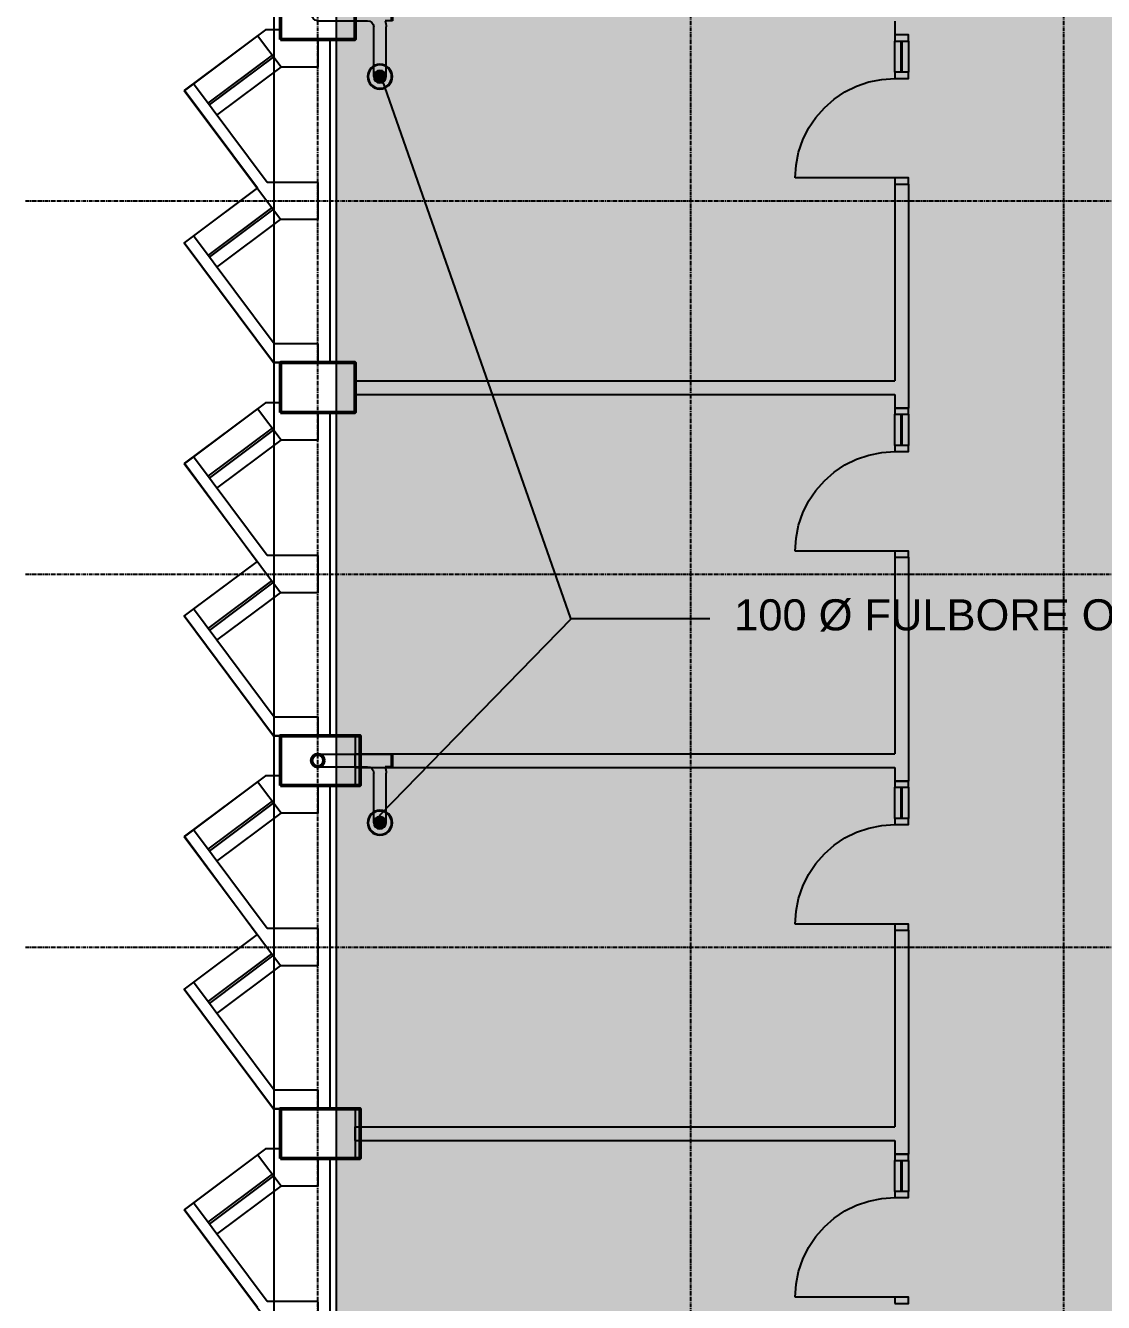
# Model space of a CAD drawing. Header units: millimetres. Extents: x -49883 to 118742, y -18440 to 67826.
# Drawn here: x -49883 to -41214, y 38418 to 48687 of the extents above; entities that cross this region are included whole.
import ezdxf

# ---------------------------------------------------------------- set-up
doc = ezdxf.new("R2010")
doc.units = ezdxf.units.MM
doc.linetypes.add('PCENTRE', pattern=[50.8, 31.75, -6.35, 6.35, -6.35])
doc.linetypes.add('PCENTRE2', pattern=[28.575, 19.05, -3.175, 3.175, -3.175])
for name, color, linetype in [('Boundaries_and_building_grids', 140, 'PCENTRE2'), ('Fourth Floor - Hatch', 1, 'Continuous'), ('Fourth Floor - Roofs', 2, 'Continuous'), ('Fourth Floor - Structural Members', 5, 'Continuous'), ('Fourth Floor - Text and Leaders', 1, 'Continuous'), ('Third Floor - Curtain Walls', 1, 'Continuous'), ('Third Floor - Doors Windows and Openings', 1, 'Continuous'), ('Third Floor - Structural Members', 5, 'Continuous'), ('Third Floor - Walls', 3, 'Continuous')]:
    doc.layers.add(name, color=color, linetype=linetype)
doc.styles.add('Arial1', font='arial.ttf')
doc.dimstyles.new('ISO-25', dxfattribs={"dimtxt": 2.5, "dimasz": 2.5, "dimexe": 1.25, "dimexo": 0.625, "dimtad": 1, "dimtxsty": 'Standard', "dimcen": 2.5, "dimadec": 0, "dimazin": 0, "dimtfac": 1, "dimtmove": 0, "dimatfit": 3, "dimfxl": 1, "dimarcsym": 0})

# ---------------------------------------------------------------- blocks, each defined once
blk = doc.blocks.new('OffSetFullbore')
at = {"layer": 'Fourth Floor - Roofs', "linetype": 'Continuous'}
h = blk.add_hatch(dxfattribs=at)
h.set_pattern_fill('lines', color=256, scale=6.25, style=0)
h.set_pattern_definition([(0, (-14818.7696, 134.024), (0, 6.25), [])])
h.paths.add_polyline_path([(-550, -500, -1), (-450, -500, -1)])
at = {"layer": 'Fourth Floor - Roofs', "linetype": 'Continuous', "lineweight": -3}
for p, q in [((-600, 50), (0, 50)), ((-600, 50), (-600, -50)), ((-590, 50), (-590, -50)), ((-600, -50), (-541, -50)), ((-550, -500), (-550, -100)), ((-450, -500), (-450, -100)), ((0, -50), (-400, -50))]:
    blk.add_line(p, q, dxfattribs=at)
at = {"layer": 'Fourth Floor - Roofs', "linetype": 'Continuous'}
for radius in [100, 93.8, 50, 50]:
    blk.add_circle((-500, -500), radius, dxfattribs=at)
at = {"layer": 'Fourth Floor - Roofs', "linetype": 'Continuous', "lineweight": -3}
for centre, radius, start, end in [((0, 0), 50, 270, 90), ((-400, -100), 150, 160.5288, 180), ((-400, -100), 50, 90, 180)]:
    blk.add_arc(centre, radius, start, end, dxfattribs=at)

msp = doc.modelspace()

# ---------------------------------------------------------------- hatches: boundary and pattern name
at = {"layer": 'Fourth Floor - Hatch', "linetype": 'Continuous'}
h = msp.add_hatch(dxfattribs=at)
h.set_pattern_fill('ANGLE', color=8, scale=45, style=0)
h.set_pattern_definition([(0, (0, 0), (0, 314.325), [228.6, -85.725]), (90, (0, 0), (-314.325, 2e-14), [228.6, -85.725])])
h.paths.add_polyline_path([(-47383, 65176), (-35683, 65176), (-35683, 42526), (-35293, 42526), (-35293, 36986), (-47383, 36986)])
h.paths.add_polyline_path([(-40363, 44491), (-38603, 44491), (-38603, 41261), (-40363, 41261)])

# ---------------------------------------------------------------- linework, layer by layer
at = {"layer": 'Boundaries_and_building_grids', "color": 140, "linetype": 'PCENTRE', "lineweight": -3}
for p, q in [((-47533, -6274), (-47533, 67826)), ((-44533, -6274), (-44533, 67826)), ((-41533, -6274), (-41533, 67826)), ((-49883, 47276), (47817, 47276)), ((-49883, 44276), (47817, 44276)), ((-49883, 41276), (47817, 41276))]:
    msp.add_line(p, q, dxfattribs=at)
at = {"layer": 'Fourth Floor - Roofs', "color": 3, "linetype": 'Continuous'}
msp.add_line((-47883, -4124, 13800), (-47883, 65676, 13800), dxfattribs=at)
at = {"layer": 'Fourth Floor - Roofs', "color": 3, "linetype": 'Continuous', "lineweight": -3}
msp.add_line((-47383, -3624, 13800), (-47383, 65176, 13800), dxfattribs=at)
at = {"layer": 'Fourth Floor - Roofs', "color": 1, "linetype": 'Continuous', "lineweight": -3, "elevation": 13800}
for points in [[(-47833, 48976), (-47833, 48653), (-47952, 48653), (-48604, 48167), (-48017, 47381), (-48608, 46939), (-47888, 45976), (-47833, 45976), (-47833, 45653), (-47952, 45653), (-48604, 45167), (-48021, 44378), (-48608, 43939), (-47888, 42976), (-47833, 42976), (-47833, 42653), (-47952, 42653), (-48604, 42167), (-48021, 41378), (-48608, 40939), (-47888, 39976), (-47833, 39976)], [(-47833, 39653), (-47952, 39653), (-48604, 39167), (-48017, 38381)]]:
    msp.add_lwpolyline(points, dxfattribs=at)
at = {"layer": 'Fourth Floor - Structural Members', "color": 8, "linetype": 'Continuous', "lineweight": 50, "elevation": 13800}
for points in [[(-47833, 48576), (-47833, 48976), (-47233, 48976), (-47233, 48576), (-47833, 48576)], [(-47833, 45576), (-47833, 45976), (-47233, 45976), (-47233, 45576), (-47833, 45576)], [(-47833, 42576), (-47833, 42976), (-47193, 42976), (-47193, 42576), (-47833, 42576)], [(-47833, 39576), (-47833, 39976), (-47193, 39976), (-47193, 39576), (-47833, 39576)]]:
    msp.add_lwpolyline(points, dxfattribs=at)
at = {"layer": 'Fourth Floor - Structural Members', "color": 8, "linetype": 'Continuous', "lineweight": 50}
msp.add_circle((-47533, 42776, 13800), 50, dxfattribs=at)
at = {"layer": 'Third Floor - Curtain Walls', "color": 3, "linetype": 'Continuous'}
for p, q in [((-47952, 48653, 10350), (-48017, 48605, 10350)), ((-47828, 48353, 10350), (-48017, 48605, 10350)), ((-47833, 48653, 10350), (-47952, 48653, 10350)), ((-47533, 48576, 10350), (-47533, 48353, 10350)), ((-47533, 48353, 10350), (-47828, 48353, 10350)), ((-48533, 48219, 10350), (-48608, 48163, 10350)), ((-47833, 47126, 10350), (-48608, 48163, 10350)), ((-47939, 47426, 10350), (-48533, 48219, 10350)), ((-47533, 47426, 10350), (-47939, 47426, 10350)), ((-47533, 47426, 10350), (-47533, 47126, 10350)), ((-47533, 47126, 10350), (-47833, 47126, 10350)), ((-48533, 46995, 10350), (-48608, 46939, 10350)), ((-47888, 45976, 10350), (-48608, 46939, 10350)), ((-47883, 46126, 10350), (-48533, 46995, 10350)), ((-47533, 46126, 10350), (-47883, 46126, 10350)), ((-47533, 46126, 10350), (-47533, 45976, 10350)), ((-47433, 45976, 10350), (-47888, 45976, 10350)), ((-47952, 45653, 10350), (-48017, 45605, 10350)), ((-47828, 45353, 10350), (-48017, 45605, 10350)), ((-47833, 45653, 10350), (-47952, 45653, 10350)), ((-47533, 45576, 10350), (-47533, 45353, 10350)), ((-47533, 45353, 10350), (-47828, 45353, 10350)), ((-48533, 45219, 10350), (-48608, 45163, 10350)), ((-47939, 44426, 10350), (-48533, 45219, 10350)), ((-47833, 44126, 10350), (-48608, 45163, 10350)), ((-47533, 44426, 10350), (-47939, 44426, 10350)), ((-47533, 44426, 10350), (-47533, 44126, 10350)), ((-47533, 44126, 10350), (-47833, 44126, 10350)), ((-48533, 43995, 10350), (-48608, 43939, 10350)), ((-47883, 43126, 10350), (-48533, 43995, 10350)), ((-47888, 42976, 10350), (-48608, 43939, 10350)), ((-47533, 43126, 10350), (-47883, 43126, 10350)), ((-47533, 43126, 10350), (-47533, 42976, 10350)), ((-47433, 42976, 10350), (-47888, 42976, 10350)), ((-47952, 42653, 10350), (-48017, 42605, 10350)), ((-47833, 42653, 10350), (-47952, 42653, 10350)), ((-47828, 42353, 10350), (-48017, 42605, 10350)), ((-47533, 42576, 10350), (-47533, 42353, 10350)), ((-47533, 42353, 10350), (-47828, 42353, 10350)), ((-48533, 42219, 10350), (-48608, 42163, 10350)), ((-47939, 41426, 10350), (-48533, 42219, 10350)), ((-47833, 41126, 10350), (-48608, 42163, 10350)), ((-47533, 41426, 10350), (-47939, 41426, 10350)), ((-47533, 41426, 10350), (-47533, 41126, 10350)), ((-47533, 41126, 10350), (-47833, 41126, 10350)), ((-48533, 40995, 10350), (-48608, 40939, 10350)), ((-47883, 40126, 10350), (-48533, 40995, 10350)), ((-47888, 39976, 10350), (-48608, 40939, 10350)), ((-47533, 40126, 10350), (-47883, 40126, 10350)), ((-47533, 40126, 10350), (-47533, 39976, 10350)), ((-47433, 39976, 10350), (-47888, 39976, 10350)), ((-47952, 39653, 10350), (-48017, 39605, 10350)), ((-47833, 39653, 10350), (-47952, 39653, 10350)), ((-47828, 39353, 10350), (-48017, 39605, 10350)), ((-47533, 39576, 10350), (-47533, 39353, 10350)), ((-47533, 39353, 10350), (-47828, 39353, 10350)), ((-48533, 39219, 10350), (-48608, 39163, 10350)), ((-47833, 38126, 10350), (-48608, 39163, 10350)), ((-47939, 38426, 10350), (-48533, 39219, 10350)), ((-47533, 38426, 10350), (-47939, 38426, 10350)), ((-47533, 38426, 10350), (-47533, 38126, 10350))]:
    msp.add_line(p, q, dxfattribs=at)
at = {"layer": 'Third Floor - Curtain Walls', "color": 3, "linetype": 'Continuous', "elevation": 10350}
for points in [[(-47433, 45976), (-47433, 48576), (-47833, 48576), (-47833, 48653)], [(-47433, 42976), (-47433, 45576), (-47833, 45576), (-47833, 45653)], [(-47433, 39976), (-47433, 42576), (-47833, 42576), (-47833, 42653)], [(-47433, 36976), (-47433, 39576), (-47833, 39576), (-47833, 39653)]]:
    msp.add_lwpolyline(points, dxfattribs=at)
at = {"layer": 'Third Floor - Doors Windows and Openings', "color": 1, "linetype": 'Continuous'}
for p, q in [((-48017, 48605, 10350), (-48533, 48219, 10350)), ((-47900, 48449, 10350), (-48416, 48064, 10350)), ((-48404, 48048, 10350), (-47888, 48433, 10350)), ((-48345, 47967, 10350), (-47828, 48353, 10350)), ((-48021, 47378, 10350), (-48533, 46995, 10350)), ((-47905, 47222, 10350), (-48416, 46839, 10350)), ((-48404, 46823, 10350), (-47893, 47206, 10350)), ((-48344, 46743, 10350), (-47833, 47126, 10350)), ((-48017, 45605, 10350), (-48533, 45219, 10350)), ((-47900, 45449, 10350), (-48416, 45064, 10350)), ((-48404, 45048, 10350), (-47888, 45433, 10350)), ((-48345, 44967, 10350), (-47828, 45353, 10350)), ((-48021, 44378, 10350), (-48533, 43995, 10350)), ((-47905, 44222, 10350), (-48416, 43839, 10350)), ((-48404, 43823, 10350), (-47893, 44206, 10350)), ((-48344, 43743, 10350), (-47833, 44126, 10350)), ((-48017, 42605, 10350), (-48533, 42219, 10350)), ((-47900, 42449, 10350), (-48416, 42064, 10350)), ((-48404, 42048, 10350), (-47888, 42433, 10350)), ((-48345, 41967, 10350), (-47828, 42353, 10350)), ((-48021, 41378, 10350), (-48533, 40995, 10350)), ((-47905, 41222, 10350), (-48416, 40839, 10350)), ((-48404, 40823, 10350), (-47893, 41206, 10350)), ((-48344, 40743, 10350), (-47833, 41126, 10350)), ((-48017, 39605, 10350), (-48533, 39219, 10350)), ((-47900, 39449, 10350), (-48416, 39064, 10350)), ((-48404, 39048, 10350), (-47888, 39433, 10350)), ((-48345, 38967, 10350), (-47828, 39353, 10350))]:
    msp.add_line(p, q, dxfattribs=at)
at = {"layer": 'Third Floor - Doors Windows and Openings', "linetype": 'Continuous'}
for p, q in [((-42893, 48311, 10350), (-42893, 48561, 10350)), ((-42843, 48561, 10350), (-42843, 48311, 10350)), ((-42833, 48311, 10350), (-42833, 48561, 10350)), ((-42783, 48561, 10350), (-42783, 48311, 10350)), ((-42893, 47461, 10350), (-43693, 47461, 10350)), ((-42893, 45311, 10350), (-42893, 45561, 10350)), ((-42843, 45561, 10350), (-42843, 45311, 10350)), ((-42833, 45311, 10350), (-42833, 45561, 10350)), ((-42783, 45561, 10350), (-42783, 45311, 10350)), ((-42893, 44461, 10350), (-43693, 44461, 10350)), ((-42893, 42311, 10350), (-42893, 42561, 10350)), ((-42843, 42561, 10350), (-42843, 42311, 10350)), ((-42833, 42311, 10350), (-42833, 42561, 10350)), ((-42783, 42561, 10350), (-42783, 42311, 10350)), ((-42893, 41461, 10350), (-43693, 41461, 10350)), ((-42893, 39311, 10350), (-42893, 39561, 10350)), ((-42843, 39561, 10350), (-42843, 39311, 10350)), ((-42833, 39311, 10350), (-42833, 39561, 10350)), ((-42783, 39561, 10350), (-42783, 39311, 10350)), ((-42893, 38461, 10350), (-43693, 38461, 10350))]:
    msp.add_line(p, q, dxfattribs=at)
at = {"layer": 'Third Floor - Doors Windows and Openings'}
for p, q in [((-43293, 48154, 10350), (-43199, 48200, 10350)), ((-43199, 48200, 10350), (-43100, 48233, 10350)), ((-43100, 48233, 10350), (-42997, 48254, 10350)), ((-42997, 48254, 10350), (-42893, 48261, 10350)), ((-43458, 48026, 10350), (-43380, 48095, 10350)), ((-43380, 48095, 10350), (-43293, 48154, 10350)), ((-43527, 47948, 10350), (-43458, 48026, 10350)), ((-43632, 47767, 10350), (-43586, 47861, 10350)), ((-43586, 47861, 10350), (-43527, 47948, 10350)), ((-43666, 47668, 10350), (-43632, 47767, 10350)), ((-43686, 47565, 10350), (-43666, 47668, 10350)), ((-43693, 47461, 10350), (-43686, 47565, 10350)), ((-43293, 45154, 10350), (-43199, 45200, 10350)), ((-43199, 45200, 10350), (-43100, 45233, 10350)), ((-43100, 45233, 10350), (-42997, 45254, 10350)), ((-42997, 45254, 10350), (-42893, 45261, 10350)), ((-43458, 45026, 10350), (-43380, 45095, 10350)), ((-43380, 45095, 10350), (-43293, 45154, 10350)), ((-43527, 44948, 10350), (-43458, 45026, 10350)), ((-43586, 44861, 10350), (-43527, 44948, 10350)), ((-43632, 44767, 10350), (-43586, 44861, 10350)), ((-43666, 44668, 10350), (-43632, 44767, 10350)), ((-43686, 44565, 10350), (-43666, 44668, 10350)), ((-43693, 44461, 10350), (-43686, 44565, 10350)), ((-43199, 42200, 10350), (-43100, 42233, 10350)), ((-43100, 42233, 10350), (-42997, 42254, 10350)), ((-42997, 42254, 10350), (-42893, 42261, 10350)), ((-43380, 42095, 10350), (-43293, 42154, 10350)), ((-43293, 42154, 10350), (-43199, 42200, 10350)), ((-43527, 41948, 10350), (-43458, 42026, 10350)), ((-43458, 42026, 10350), (-43380, 42095, 10350)), ((-43586, 41861, 10350), (-43527, 41948, 10350)), ((-43632, 41767, 10350), (-43586, 41861, 10350)), ((-43666, 41668, 10350), (-43632, 41767, 10350)), ((-43686, 41565, 10350), (-43666, 41668, 10350)), ((-43693, 41461, 10350), (-43686, 41565, 10350)), ((-43199, 39200, 10350), (-43100, 39233, 10350)), ((-43100, 39233, 10350), (-42997, 39254, 10350)), ((-42997, 39254, 10350), (-42893, 39261, 10350)), ((-43380, 39095, 10350), (-43293, 39154, 10350)), ((-43293, 39154, 10350), (-43199, 39200, 10350)), ((-43527, 38948, 10350), (-43458, 39026, 10350)), ((-43458, 39026, 10350), (-43380, 39095, 10350)), ((-43586, 38861, 10350), (-43527, 38948, 10350)), ((-43632, 38767, 10350), (-43586, 38861, 10350)), ((-43666, 38668, 10350), (-43632, 38767, 10350)), ((-43686, 38565, 10350), (-43666, 38668, 10350)), ((-43693, 38461, 10350), (-43686, 38565, 10350))]:
    msp.add_line(p, q, dxfattribs=at)
at = {"layer": 'Third Floor - Doors Windows and Openings', "linetype": 'Continuous', "elevation": 10350}
for points in [[(-42893, 48561), (-42783, 48561), (-42783, 48611), (-42893, 48611), (-42893, 48561)], [(-42893, 48261), (-42783, 48261), (-42783, 48311), (-42893, 48311), (-42893, 48261)], [(-42893, 47411), (-42783, 47411), (-42783, 47461), (-42893, 47461), (-42893, 47411)], [(-42893, 45561), (-42783, 45561), (-42783, 45611), (-42893, 45611), (-42893, 45561)], [(-42893, 45261), (-42783, 45261), (-42783, 45311), (-42893, 45311), (-42893, 45261)], [(-42893, 44411), (-42783, 44411), (-42783, 44461), (-42893, 44461), (-42893, 44411)], [(-42893, 42561), (-42783, 42561), (-42783, 42611), (-42893, 42611), (-42893, 42561)], [(-42893, 42261), (-42783, 42261), (-42783, 42311), (-42893, 42311), (-42893, 42261)], [(-42893, 41411), (-42783, 41411), (-42783, 41461), (-42893, 41461), (-42893, 41411)], [(-42893, 39561), (-42783, 39561), (-42783, 39611), (-42893, 39611), (-42893, 39561)], [(-42893, 39261), (-42783, 39261), (-42783, 39311), (-42893, 39311), (-42893, 39261)], [(-42893, 38411), (-42783, 38411), (-42783, 38461), (-42893, 38461), (-42893, 38411)]]:
    msp.add_lwpolyline(points, dxfattribs=at)
at = {"layer": 'Third Floor - Structural Members', "color": 5, "linetype": 'Continuous', "elevation": 10350}
for points in [[(-47833, 48576), (-47833, 48976), (-47233, 48976), (-47233, 48576), (-47833, 48576)], [(-47833, 45576), (-47833, 45976), (-47233, 45976), (-47233, 45576), (-47833, 45576)], [(-47833, 42576), (-47833, 42976), (-47233, 42976), (-47233, 42576), (-47833, 42576)], [(-47833, 39576), (-47833, 39976), (-47233, 39976), (-47233, 39576), (-47833, 39576)]]:
    msp.add_lwpolyline(points, dxfattribs=at)
at = {"layer": 'Third Floor - Structural Members', "color": 5, "linetype": 'Continuous', "lineweight": -3}
msp.add_circle((-47533, 42776, 10350), 50, dxfattribs=at)
at = {"layer": 'Third Floor - Walls', "color": 2, "linetype": 'Continuous'}
for p, q in [((-42893, 48721, 10350), (-42893, 48611, 10350)), ((-42893, 47411, 10350), (-42783, 47411, 10350)), ((-42893, 47411, 10350), (-42893, 45831, 10350)), ((-42783, 47411, 10350), (-42783, 45611, 10350)), ((-47233, 45721, 10350), (-47233, 45831, 10350)), ((-47233, 45831, 10350), (-42893, 45831, 10350)), ((-47233, 45721, 10350), (-42893, 45721, 10350)), ((-42893, 45721, 10350), (-42893, 45611, 10350)), ((-42893, 45611, 10350), (-42783, 45611, 10350)), ((-42893, 44411, 10350), (-42783, 44411, 10350)), ((-42893, 44411, 10350), (-42893, 42831, 10350)), ((-42783, 44411, 10350), (-42783, 42611, 10350)), ((-47233, 42721, 10350), (-47233, 42831, 10350)), ((-47233, 42831, 10350), (-42893, 42831, 10350)), ((-47233, 42721, 10350), (-42893, 42721, 10350)), ((-42893, 42721, 10350), (-42893, 42611, 10350)), ((-42893, 42611, 10350), (-42783, 42611, 10350)), ((-42893, 41411, 10350), (-42783, 41411, 10350)), ((-42893, 41411, 10350), (-42893, 39831, 10350)), ((-42783, 41411, 10350), (-42783, 39611, 10350)), ((-47233, 39831, 10350), (-42893, 39831, 10350)), ((-47233, 39721, 10350), (-47233, 39831, 10350)), ((-47233, 39721, 10350), (-42893, 39721, 10350)), ((-42893, 39721, 10350), (-42893, 39611, 10350)), ((-42893, 39611, 10350), (-42783, 39611, 10350))]:
    msp.add_line(p, q, dxfattribs=at)

# ---------------------------------------------------------------- block references
at = {"layer": 'Fourth Floor - Roofs', "color": 1, "linetype": 'Continuous', "lineweight": -3, "xscale": -1}
for p in [(-47533, 48776, 13800), (-47533, 42776, 13800)]:
    msp.add_blockref('OffSetFullbore', p, dxfattribs=at)

# ---------------------------------------------------------------- texts
at = {"layer": 'Fourth Floor - Text and Leaders', "color": 2, "insert": (-44184, 44073, 13800), "char_height": 250, "attachment_point": 1, "style": 'Arial1'}
msp.add_mtext('100 Ø FULBORE OUTLET AND RW DOWN PIPE', dxfattribs=at)

# ---------------------------------------------------------------- leaders
at = {"layer": 'Fourth Floor - Text and Leaders', "color": 5, "linetype": 'Continuous', "lineweight": -3}
for points in [[(-47033, 48301, 13800), (-45499, 43919, 13800), (-44379, 43919, 13800)], [(-47036, 42335, 13800), (-45491, 43919, 13800)]]:
    msp.add_leader(points, dimstyle='ISO-25', override={"dimscale": 1, "dimasz": 500, "dimclrd": 1}, dxfattribs=at)

doc.saveas('drawing.dxf')
